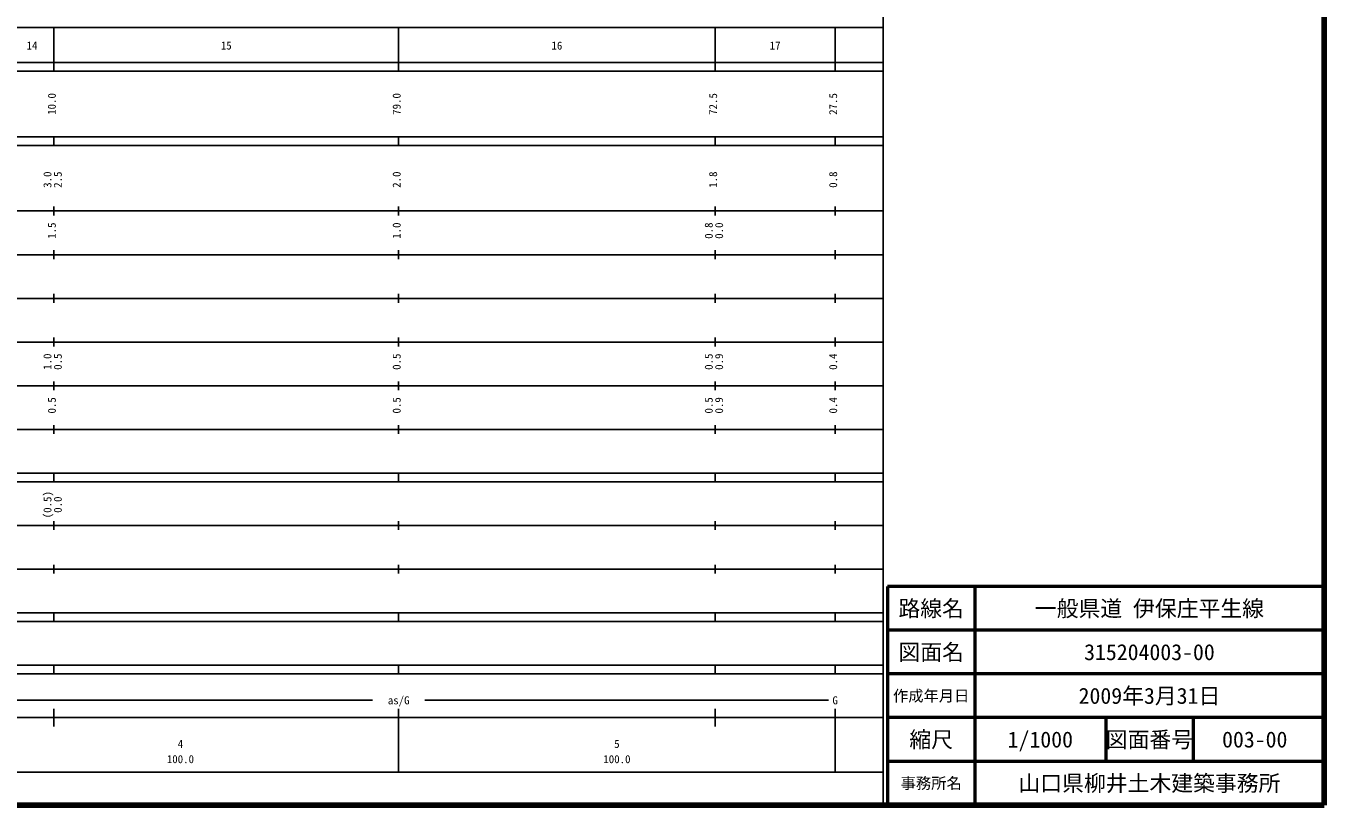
# Model space of a CAD drawing. Units: millimetres on the paper, enlarged 1000 times. Extents: x 40000 to 680000, y 20000 to 380000.
# Drawn here: x 382615 to 680000, y 20000 to 198357 of the extents above; entities that cross this region are included whole.
import ezdxf
from ezdxf.enums import TextEntityAlignment as Align

# ---------------------------------------------------------------- set-up
doc = ezdxf.new("R2010")
doc.units = ezdxf.units.MM
doc.header["$LTSCALE"] = 1000
for name, color, linetype, lineweight in [('M-TTL', 2, 'Continuous', 140), ('M-TTL-BAND', 7, 'Continuous', 25), ('M-TTL-FRAM', 2, 'Continuous', 50), ('M-TTL-LINE', 7, 'Continuous', 50)]:
    doc.layers.add(name, color=color, linetype=linetype, lineweight=lineweight)
doc.layers.add('M-TTL-TXT', color=7, linetype='Continuous')
doc.styles.add('ＭＳ ゴシック', font='')
doc.styles.get('ＭＳ ゴシック').set_extended_font_data('MS Gothic')

msp = doc.modelspace()

# ---------------------------------------------------------------- linework, layer by layer
at = {"layer": 'M-TTL'}
for p, q in [((680000, 20000), (680000, 380000)), ((40000, 20000), (680000, 20000))]:
    msp.add_line(p, q, dxfattribs=at)
at = {"layer": 'M-TTL-BAND'}
for p, q in [((579000, 20000), (579000, 370000)), ((68000, 198000), (579000, 198000)), ((389000, 188000), (389000, 198000)), ((468000, 188000), (468000, 198000)), ((540500, 188000), (540500, 198000)), ((568000, 188000), (568000, 198000)), ((40000, 190000), (579000, 190000)), ((40000, 188000), (579000, 188000)), ((40000, 173000), (579000, 173000)), ((389000, 171000), (389000, 173000)), ((468000, 171000), (468000, 173000)), ((540500, 171000), (540500, 173000)), ((568000, 171000), (568000, 173000)), ((40000, 171000), (579000, 171000)), ((40000, 156000), (579000, 156000)), ((389000, 155000), (389000, 157000)), ((468000, 155000), (468000, 157000)), ((540500, 155000), (540500, 157000)), ((568000, 155000), (568000, 157000)), ((46000, 146000), (579000, 146000)), ((389000, 145000), (389000, 147000)), ((468000, 145000), (468000, 147000)), ((540500, 145000), (540500, 147000)), ((568000, 145000), (568000, 147000)), ((389000, 135000), (389000, 137000)), ((468000, 135000), (468000, 137000)), ((540500, 135000), (540500, 137000)), ((568000, 135000), (568000, 137000)), ((52000, 136000), (579000, 136000)), ((46000, 126000), (579000, 126000)), ((389000, 125000), (389000, 127000)), ((468000, 125000), (468000, 127000)), ((540500, 125000), (540500, 127000)), ((568000, 125000), (568000, 127000)), ((52000, 116000), (579000, 116000)), ((389000, 115000), (389000, 117000)), ((468000, 115000), (468000, 117000)), ((540500, 115000), (540500, 117000)), ((568000, 115000), (568000, 117000)), ((46000, 106000), (579000, 106000)), ((389000, 105000), (389000, 107000)), ((468000, 105000), (468000, 107000)), ((540500, 105000), (540500, 107000)), ((568000, 105000), (568000, 107000)), ((40000, 96000), (579000, 96000)), ((389000, 94000), (389000, 96000)), ((468000, 94000), (468000, 96000)), ((540500, 94000), (540500, 96000)), ((568000, 94000), (568000, 96000)), ((40000, 94000), (579000, 94000)), ((49000, 84000), (579000, 84000)), ((389000, 83000), (389000, 85000)), ((468000, 83000), (468000, 85000)), ((540500, 83000), (540500, 85000)), ((568000, 83000), (568000, 85000)), ((389000, 73000), (389000, 75000)), ((468000, 73000), (468000, 75000)), ((540500, 73000), (540500, 75000)), ((568000, 73000), (568000, 75000)), ((40000, 74000), (579000, 74000)), ((40000, 64000), (579000, 64000)), ((389000, 62000), (389000, 64000)), ((468000, 62000), (468000, 64000)), ((540500, 62000), (540500, 64000)), ((568000, 62000), (568000, 64000)), ((40000, 62000), (579000, 62000)), ((40000, 52000), (579000, 52000)), ((389000, 50000), (389000, 52000)), ((468000, 50000), (468000, 52000)), ((540500, 50000), (540500, 52000)), ((568000, 50000), (568000, 52000)), ((40000, 50000), (579000, 50000)), ((71000, 44000), (462000, 44000)), ((389000, 38000), (389000, 42000)), ((468000, 27500), (468000, 42000)), ((474000, 44000), (566500, 44000)), ((540500, 38000), (540500, 42000)), ((568000, 27500), (568000, 42000)), ((40000, 40000), (579000, 40000)), ((68000, 27500), (579000, 27500))]:
    msp.add_line(p, q, dxfattribs=at)
at = {"layer": 'M-TTL-FRAM'}
for p, q in [((680000, 70000), (580000, 70000)), ((580000, 70000), (580000, 20000))]:
    msp.add_line(p, q, dxfattribs=at)
at = {"layer": 'M-TTL-LINE'}
for p, q in [((600000, 70000), (600000, 20000)), ((680000, 60000), (580000, 60000)), ((680000, 50000), (580000, 50000)), ((680000, 40000), (580000, 40000)), ((630000, 40000), (630000, 30000)), ((650000, 40000), (650000, 30000)), ((680000, 30000), (580000, 30000))]:
    msp.add_line(p, q, dxfattribs=at)

# ---------------------------------------------------------------- texts
at = {"layer": 'M-TTL-BAND', "style": 'ＭＳ ゴシック'}
for s, p in [('14', (384000, 192405)), ('15', (428500, 192405)), ('16', (504250, 192405)), ('17', (554250, 192405)), ('as/G', (468000, 42500)), ('G', (568000, 42500)), ('4', (418000, 32523)), ('5', (518000, 32523)), ('100.0', (418000, 29033)), ('100.0', (518000, 29033))]:
    msp.add_text(s, height=1833, dxfattribs=at).set_placement(p, align=Align.BOTTOM_CENTER)
for s, p in [('10.0', (390000, 180500)), ('79.0', (469000, 180500)), ('72.5', (541500, 180500)), ('27.5', (569000, 180500)), ('3.0', (389000, 163174)), ('2.5', (391370, 163174)), ('2.0', (469000, 163174)), ('1.8', (541500, 163174)), ('0.8', (569000, 163174)), ('1.5', (390000, 151500)), ('1.0', (469000, 151500)), ('0.8', (540500, 151500)), ('0.0', (542870, 151500)), ('1.0', (389000, 121500)), ('0.5', (391370, 121500)), ('0.5', (469000, 121500)), ('0.5', (540500, 121500)), ('0.9', (542870, 121500)), ('0.4', (569000, 121500)), ('0.5', (390000, 111500)), ('0.5', (469000, 111500)), ('0.5', (540500, 111500)), ('0.9', (542870, 111500)), ('0.4', (569000, 111500)), ('(0.5)', (389000, 88764)), ('0.0', (391370, 88764))]:
    msp.add_text(s, height=1833, rotation=90, dxfattribs=at).set_placement(p, align=Align.BOTTOM_CENTER)
at = {"layer": 'M-TTL-TXT', "style": 'ＭＳ ゴシック'}
for s, height, p in [('路線名', 3666, (590000, 65000)), ('路線名', 3666, (590000, 65000)), ('一般県道 伊保庄平生線', 3666, (640000, 65000)), ('図面名', 3666, (590000, 55000)), ('図面名', 3666, (590000, 55000)), ('315204003-00', 3666, (640000, 55000)), ('作成年月日', 2566, (590000, 45000)), ('作成年月日', 2566, (590000, 45000)), ('2009年3月31日', 3666, (640000, 45000)), ('縮尺', 3666, (590000, 35000)), ('縮尺', 3666, (590000, 35000)), ('1/1000', 3666, (615000, 35000)), ('図面番号', 3666, (640000, 35000)), ('図面番号', 3666, (640000, 35000)), ('003-00', 3666, (664125, 35000)), ('山口県柳井土木建築事務所', 3666, (640000, 25000)), ('事務所名', 2566, (590000, 25000)), ('事務所名', 2566, (590000, 25000))]:
    msp.add_text(s, height=height, dxfattribs=at).set_placement(p, align=Align.MIDDLE_CENTER)

doc.saveas('drawing.dxf')
